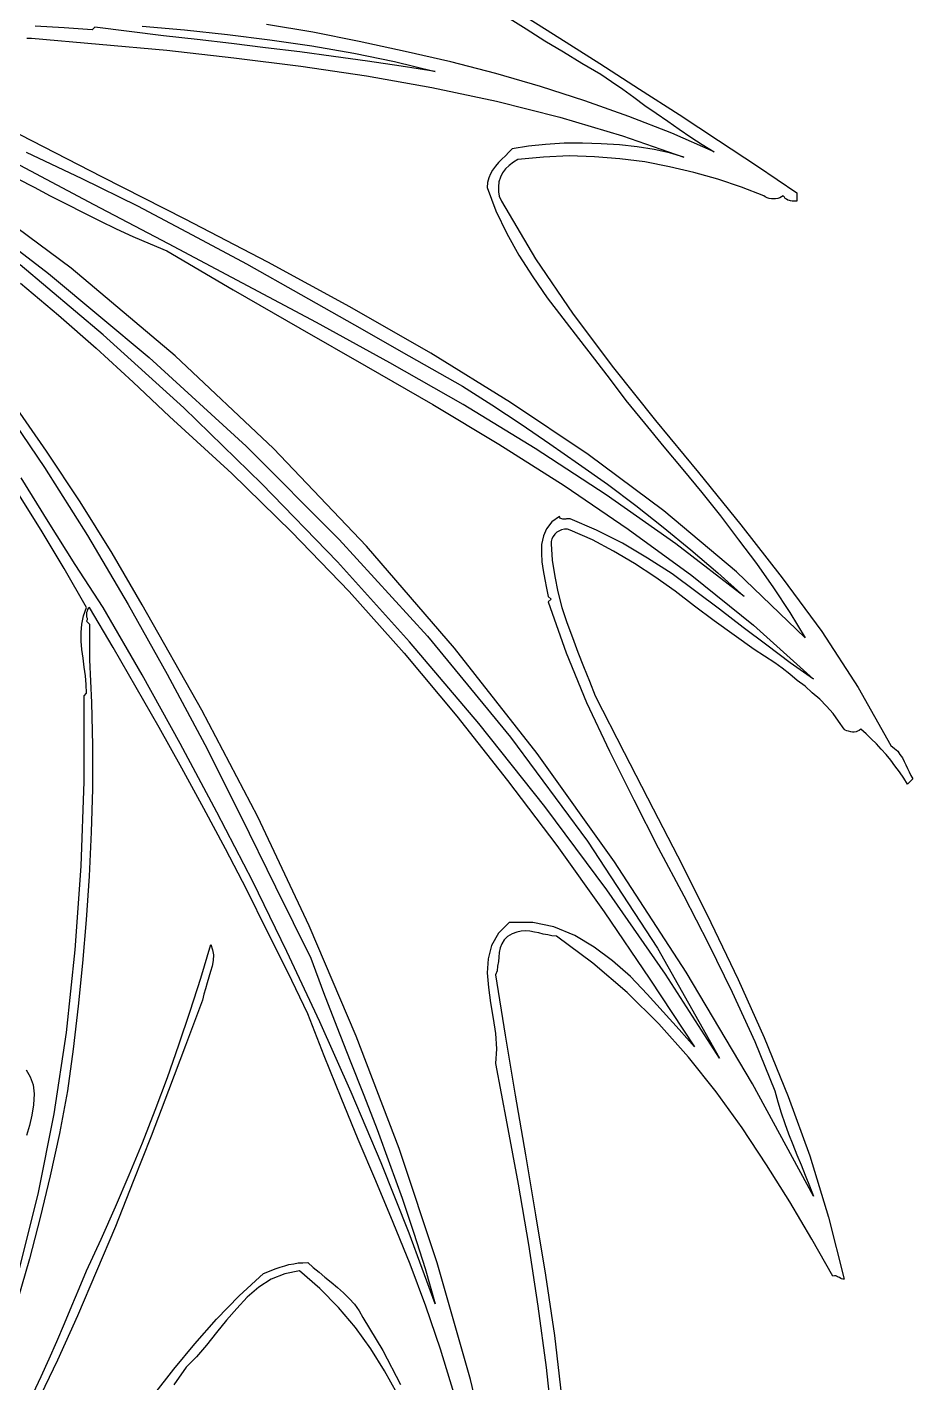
# Model space of a CAD drawing. Extents: x 0.04 to 7.37, y 0.02 to 7.76.
# Drawn here: x 5.247 to 7.37, y 2.611 to 5.861 of the extents above; entities that cross this region are included whole.
import ezdxf

# ---------------------------------------------------------------- set-up
doc = ezdxf.new("R2010")
doc.units = 0
doc.layers.add('1', color=7, linetype='Continuous')

msp = doc.modelspace()

# ---------------------------------------------------------------- linework, layer by layer
for points in [[(6.429, 5.894), (6.524, 5.834), (6.62, 5.773), (6.715, 5.712), (6.81, 5.651), (6.904, 5.589), (6.998, 5.527), (7.092, 5.463), (7.092, 5.443), (7.088, 5.443), (7.084, 5.443), (7.081, 5.443), (7.077, 5.444), (7.074, 5.445), (7.07, 5.446), (7.067, 5.448), (7.064, 5.45), (7.062, 5.453), (7.059, 5.456), (7.055, 5.454), (7.051, 5.451), (7.046, 5.45), (7.041, 5.449), (7.036, 5.449), (7.031, 5.449), (7.026, 5.45), (7.021, 5.451), (7.016, 5.454), (7.013, 5.456), (6.959, 5.477), (6.903, 5.496), (6.845, 5.512), (6.787, 5.526), (6.728, 5.538), (6.668, 5.545), (6.607, 5.55), (6.546, 5.552), (6.485, 5.549), (6.423, 5.543), (6.413, 5.537), (6.403, 5.529), (6.394, 5.521), (6.387, 5.511), (6.382, 5.501), (6.378, 5.49), (6.377, 5.478), (6.377, 5.466), (6.379, 5.455), (6.384, 5.443), (6.466, 5.305), (6.556, 5.173), (6.653, 5.044), (6.753, 4.918), (6.856, 4.793), (6.958, 4.668), (7.057, 4.541), (7.152, 4.412), (7.239, 4.278), (7.317, 4.139), (7.326, 4.132), (7.334, 4.125), (7.339, 4.117), (7.345, 4.109), (7.349, 4.101), (7.353, 4.093), (7.357, 4.084), (7.361, 4.076), (7.365, 4.067), (7.37, 4.059), (7.357, 4.046), (7.348, 4.061), (7.338, 4.076), (7.327, 4.09), (7.317, 4.104), (7.306, 4.117), (7.294, 4.13), (7.283, 4.143), (7.27, 4.155), (7.258, 4.167), (7.245, 4.178), (7.241, 4.175), (7.237, 4.173), (7.234, 4.172), (7.229, 4.171), (7.225, 4.171), (7.221, 4.172), (7.216, 4.173), (7.212, 4.174), (7.208, 4.176), (7.205, 4.178), (7.192, 4.197), (7.179, 4.216), (7.163, 4.233), (7.147, 4.25), (7.129, 4.265), (7.112, 4.281), (7.093, 4.295), (7.075, 4.31), (7.057, 4.324), (7.039, 4.337), (6.99, 4.369), (6.942, 4.403), (6.894, 4.438), (6.847, 4.473), (6.8, 4.509), (6.752, 4.543), (6.703, 4.575), (6.653, 4.605), (6.602, 4.632), (6.549, 4.655), (6.542, 4.657), (6.535, 4.657), (6.528, 4.656), (6.523, 4.653), (6.517, 4.65), (6.512, 4.645), (6.508, 4.64), (6.505, 4.634), (6.503, 4.628), (6.503, 4.622), (6.506, 4.583), (6.512, 4.544), (6.519, 4.507), (6.529, 4.47), (6.541, 4.434), (6.554, 4.398), (6.567, 4.363), (6.581, 4.328), (6.595, 4.293), (6.609, 4.258), (6.678, 4.122), (6.748, 3.987), (6.818, 3.851), (6.886, 3.715), (6.951, 3.578), (7.014, 3.439), (7.071, 3.298), (7.123, 3.156), (7.168, 3.009), (7.205, 2.86), (7.202, 2.86), (7.199, 2.861), (7.197, 2.862), (7.194, 2.864), (7.192, 2.865), (7.189, 2.866), (7.187, 2.867), (7.185, 2.868), (7.182, 2.868), (7.178, 2.867), (7.128, 2.956), (7.075, 3.045), (7.019, 3.134), (6.961, 3.223), (6.899, 3.309), (6.832, 3.392), (6.761, 3.472), (6.685, 3.547), (6.603, 3.617), (6.516, 3.682), (6.505, 3.683), (6.495, 3.685), (6.484, 3.687), (6.474, 3.69), (6.463, 3.692), (6.452, 3.694), (6.442, 3.695), (6.431, 3.694), (6.421, 3.692), (6.41, 3.688), (6.399, 3.681), (6.391, 3.673), (6.385, 3.664), (6.381, 3.654), (6.379, 3.643), (6.378, 3.632), (6.377, 3.621), (6.375, 3.61), (6.374, 3.599), (6.37, 3.589), (6.393, 3.445), (6.417, 3.301), (6.442, 3.158), (6.466, 3.014), (6.49, 2.87), (6.511, 2.725), (6.528, 2.579)], [(5.227, 2.876), (5.274, 3.064), (5.312, 3.256), (5.342, 3.451), (5.363, 3.649), (5.377, 3.85), (5.384, 4.053), (5.384, 4.258), (5.39, 4.264), (5.389, 4.285), (5.387, 4.306), (5.384, 4.327), (5.382, 4.348), (5.379, 4.369), (5.377, 4.389), (5.377, 4.41), (5.379, 4.43), (5.383, 4.45), (5.39, 4.47), (5.336, 4.563), (5.281, 4.655), (5.224, 4.747)], [(6.27, 2.588), (6.238, 2.692), (6.203, 2.795), (6.165, 2.896), (6.125, 2.996), (6.083, 3.096), (6.041, 3.195), (6, 3.295), (5.959, 3.395), (5.92, 3.496), (5.872, 3.596), (5.823, 3.694), (5.774, 3.793), (5.723, 3.891), (5.671, 3.988), (5.618, 4.085), (5.564, 4.182), (5.509, 4.278), (5.454, 4.374), (5.397, 4.47), (5.394, 4.467), (5.392, 4.465), (5.391, 4.461), (5.39, 4.458), (5.39, 4.455), (5.39, 4.451), (5.39, 4.447), (5.391, 4.444), (5.391, 4.44), (5.39, 4.437), (5.397, 4.43), (5.397, 4.423), (5.397, 4.415), (5.397, 4.406), (5.397, 4.397), (5.397, 4.387), (5.397, 4.377), (5.397, 4.367), (5.397, 4.359), (5.397, 4.35), (5.397, 4.344), (5.402, 4.242), (5.404, 4.139), (5.404, 4.035), (5.401, 3.931), (5.396, 3.826), (5.389, 3.721), (5.38, 3.617), (5.37, 3.514), (5.358, 3.411), (5.344, 3.311), (5.325, 3.209), (5.303, 3.108), (5.279, 3.008), (5.253, 2.909), (5.225, 2.812)], [(5.262, 2.586), (5.281, 2.627), (5.3, 2.669), (5.319, 2.711), (5.337, 2.754), (5.355, 2.796), (5.372, 2.838), (5.39, 2.88), (5.425, 2.956), (5.459, 3.033), (5.492, 3.11), (5.524, 3.187), (5.554, 3.265), (5.584, 3.343), (5.611, 3.422), (5.638, 3.502), (5.664, 3.581), (5.688, 3.662), (5.692, 3.649), (5.694, 3.637), (5.693, 3.624), (5.691, 3.61), (5.687, 3.597), (5.683, 3.584), (5.679, 3.57), (5.675, 3.556), (5.671, 3.543), (5.668, 3.529)], [(5.668, 3.529), (5.627, 3.42), (5.586, 3.312), (5.545, 3.203), (5.502, 3.094), (5.459, 2.986), (5.414, 2.879), (5.368, 2.772), (5.32, 2.666), (5.27, 2.561)], [(5.245, 3.362), (5.255, 3.345), (5.262, 3.326), (5.264, 3.304), (5.263, 3.278), (5.259, 3.253), (5.253, 3.228), (5.246, 3.204)], [(5.551, 2.583), (5.599, 2.644), (5.649, 2.705), (5.701, 2.764), (5.756, 2.82), (5.814, 2.874), (5.824, 2.878), (5.834, 2.882), (5.844, 2.886), (5.854, 2.889), (5.865, 2.892), (5.875, 2.895), (5.887, 2.897), (5.897, 2.899), (5.908, 2.899), (5.92, 2.9), (5.933, 2.888), (5.947, 2.877), (5.961, 2.865), (5.976, 2.853), (5.991, 2.84), (6.006, 2.827), (6.019, 2.814), (6.032, 2.8), (6.043, 2.784), (6.052, 2.768), (6.1, 2.689), (6.142, 2.608)], [(6.134, 2.586), (6.104, 2.64), (6.071, 2.693), (6.034, 2.744), (5.994, 2.792), (5.949, 2.838), (5.9, 2.88), (5.865, 2.873), (5.832, 2.86), (5.803, 2.841), (5.775, 2.817), (5.75, 2.79), (5.725, 2.762), (5.701, 2.732), (5.677, 2.702), (5.653, 2.674), (5.629, 2.649), (5.599, 2.607)]]:
    msp.add_lwpolyline(points)
at = {"layer": '1'}
for points in [[(6.399, 5.884), (6.443, 5.856), (6.488, 5.828), (6.533, 5.801), (6.577, 5.774), (6.622, 5.748), (6.648, 5.73), (6.675, 5.712), (6.701, 5.693), (6.728, 5.673), (6.755, 5.654), (6.783, 5.635), (6.81, 5.616), (6.838, 5.597), (6.865, 5.579), (6.894, 5.562), (6.792, 5.606), (6.689, 5.646), (6.584, 5.684), (6.478, 5.718), (6.371, 5.749), (6.263, 5.777), (6.153, 5.802), (6.043, 5.826), (5.932, 5.848), (5.821, 5.867)], [(5.523, 5.863), (5.625, 5.854), (5.728, 5.843), (5.829, 5.83), (5.93, 5.816), (6.03, 5.798), (6.128, 5.778), (6.225, 5.754), (6.144, 5.767), (6.063, 5.779), (5.982, 5.79), (5.901, 5.801), (5.819, 5.811), (5.737, 5.821), (5.655, 5.831), (5.574, 5.84), (5.492, 5.85), (5.41, 5.86), (5.403, 5.854), (5.336, 5.859), (5.267, 5.863)], [(5.247, 5.834), (5.258, 5.834), (5.42, 5.82), (5.582, 5.805), (5.743, 5.787), (5.903, 5.767), (6.061, 5.744), (6.217, 5.716), (6.372, 5.683), (6.524, 5.645), (6.674, 5.6), (6.821, 5.549), (6.787, 5.559), (6.75, 5.567), (6.709, 5.574), (6.667, 5.578), (6.623, 5.581), (6.578, 5.582), (6.534, 5.582), (6.49, 5.579), (6.449, 5.575), (6.41, 5.569), (6.402, 5.561), (6.394, 5.552), (6.385, 5.544), (6.377, 5.536), (6.37, 5.527), (6.363, 5.518), (6.358, 5.509), (6.354, 5.499), (6.351, 5.488), (6.35, 5.476), (6.371, 5.42), (6.397, 5.366), (6.426, 5.314), (6.459, 5.262), (6.494, 5.212), (6.531, 5.163), (6.569, 5.114), (6.607, 5.065), (6.645, 5.016), (6.682, 4.966), (6.727, 4.911), (6.773, 4.855), (6.819, 4.8), (6.864, 4.745), (6.909, 4.689), (6.952, 4.632), (6.995, 4.575), (7.036, 4.517), (7.075, 4.458), (7.112, 4.397), (6.947, 4.555), (6.773, 4.701), (6.592, 4.836), (6.406, 4.961), (6.215, 5.079), (6.021, 5.19), (5.824, 5.297), (5.626, 5.4), (5.428, 5.501), (5.231, 5.602)], [(5.245, 5.561), (5.379, 5.498), (5.512, 5.432), (5.643, 5.363), (5.773, 5.293), (5.903, 5.22), (6.032, 5.147), (6.162, 5.073), (6.291, 5), (6.361, 4.955), (6.431, 4.909), (6.5, 4.862), (6.569, 4.814), (6.638, 4.765), (6.706, 4.714), (6.772, 4.662), (6.838, 4.608), (6.903, 4.553), (6.966, 4.496), (6.802, 4.622), (6.635, 4.74), (6.465, 4.851), (6.292, 4.956), (6.117, 5.056), (5.941, 5.153), (5.764, 5.247), (5.586, 5.341), (5.408, 5.435), (5.231, 5.529)], [(5.225, 5.497), (5.264, 5.477), (5.303, 5.456), (5.343, 5.436), (5.382, 5.416), (5.422, 5.396), (5.461, 5.377), (5.501, 5.359), (5.542, 5.341), (5.582, 5.324), (5.741, 5.231), (5.901, 5.139), (6.06, 5.048), (6.22, 4.956), (6.378, 4.861), (6.534, 4.762), (6.688, 4.657), (6.84, 4.546), (6.988, 4.427), (7.132, 4.298), (7.076, 4.337), (7.02, 4.379), (6.963, 4.422), (6.907, 4.466), (6.85, 4.508), (6.793, 4.55), (6.734, 4.588), (6.674, 4.624), (6.612, 4.655), (6.549, 4.682), (6.546, 4.682), (6.543, 4.682), (6.54, 4.682), (6.538, 4.681), (6.534, 4.681), (6.531, 4.681), (6.529, 4.682), (6.526, 4.683), (6.524, 4.685), (6.523, 4.688), (6.505, 4.675), (6.492, 4.658), (6.485, 4.641), (6.48, 4.621), (6.48, 4.6), (6.481, 4.579), (6.484, 4.558), (6.488, 4.537), (6.492, 4.516), (6.496, 4.496), (6.503, 4.49), (6.496, 4.483), (6.539, 4.361), (6.588, 4.242), (6.643, 4.125), (6.701, 4.009), (6.76, 3.894), (6.821, 3.779), (6.88, 3.664), (6.937, 3.548), (6.991, 3.43), (7.039, 3.311), (7.046, 3.285), (7.054, 3.259), (7.063, 3.233), (7.072, 3.208), (7.082, 3.183), (7.092, 3.158), (7.102, 3.134), (7.112, 3.109), (7.122, 3.084), (7.132, 3.059), (6.986, 3.328), (6.827, 3.596), (6.655, 3.86), (6.47, 4.12), (6.272, 4.372), (6.061, 4.617), (5.838, 4.851), (5.602, 5.073), (5.353, 5.283), (5.092, 5.476)], [(5.052, 5.459), (5.299, 5.27), (5.54, 5.069), (5.772, 4.856), (5.995, 4.633), (6.207, 4.401), (6.406, 4.159), (6.59, 3.91), (6.758, 3.653), (6.907, 3.39), (6.777, 3.591), (6.637, 3.793), (6.488, 3.993), (6.33, 4.192), (6.164, 4.387), (5.991, 4.579), (5.81, 4.766), (5.623, 4.948), (5.43, 5.123), (5.231, 5.291)], [(5.232, 5.247), (5.323, 5.17), (5.413, 5.091), (5.502, 5.01), (5.589, 4.927)], [(5.18, 4.966), (5.289, 4.805), (5.392, 4.642), (5.49, 4.477), (5.583, 4.31), (5.673, 4.141), (5.759, 3.971), (5.843, 3.8), (5.927, 3.629), (5.958, 3.547), (5.99, 3.465), (6.022, 3.383), (6.054, 3.301), (6.086, 3.219), (6.116, 3.137), (6.146, 3.054), (6.174, 2.97), (6.201, 2.886), (6.225, 2.801), (6.163, 2.97), (6.096, 3.139), (6.024, 3.308), (5.949, 3.477), (5.87, 3.645), (5.788, 3.813), (5.702, 3.979), (5.614, 4.144), (5.523, 4.308), (5.43, 4.47), (5.363, 4.573), (5.298, 4.676), (5.233, 4.78)], [(6.377, 2.337), (6.31, 2.62), (6.23, 2.899), (6.139, 3.173), (6.036, 3.442), (5.923, 3.707), (5.8, 3.968), (5.666, 4.224), (5.523, 4.476), (5.451, 4.6), (5.375, 4.723), (5.294, 4.844), (5.211, 4.964)], [(5.589, 4.927), (5.738, 4.791), (5.881, 4.651), (6.019, 4.508), (6.151, 4.36), (6.277, 4.209), (6.399, 4.055), (6.517, 3.899), (6.63, 3.74), (6.74, 3.579), (6.847, 3.417), (6.81, 3.458), (6.772, 3.501), (6.733, 3.543), (6.693, 3.585), (6.65, 3.623), (6.606, 3.656), (6.56, 3.684), (6.51, 3.704), (6.459, 3.715), (6.403, 3.715), (6.377, 3.689), (6.36, 3.66), (6.352, 3.628), (6.35, 3.594), (6.353, 3.559), (6.358, 3.522), (6.364, 3.485), (6.37, 3.449), (6.372, 3.412), (6.37, 3.377), (6.397, 3.233), (6.424, 3.088), (6.449, 2.943), (6.471, 2.795), (6.491, 2.648), (6.507, 2.499)]]:
    msp.add_lwpolyline(points, dxfattribs=at)

doc.saveas('drawing.dxf')
